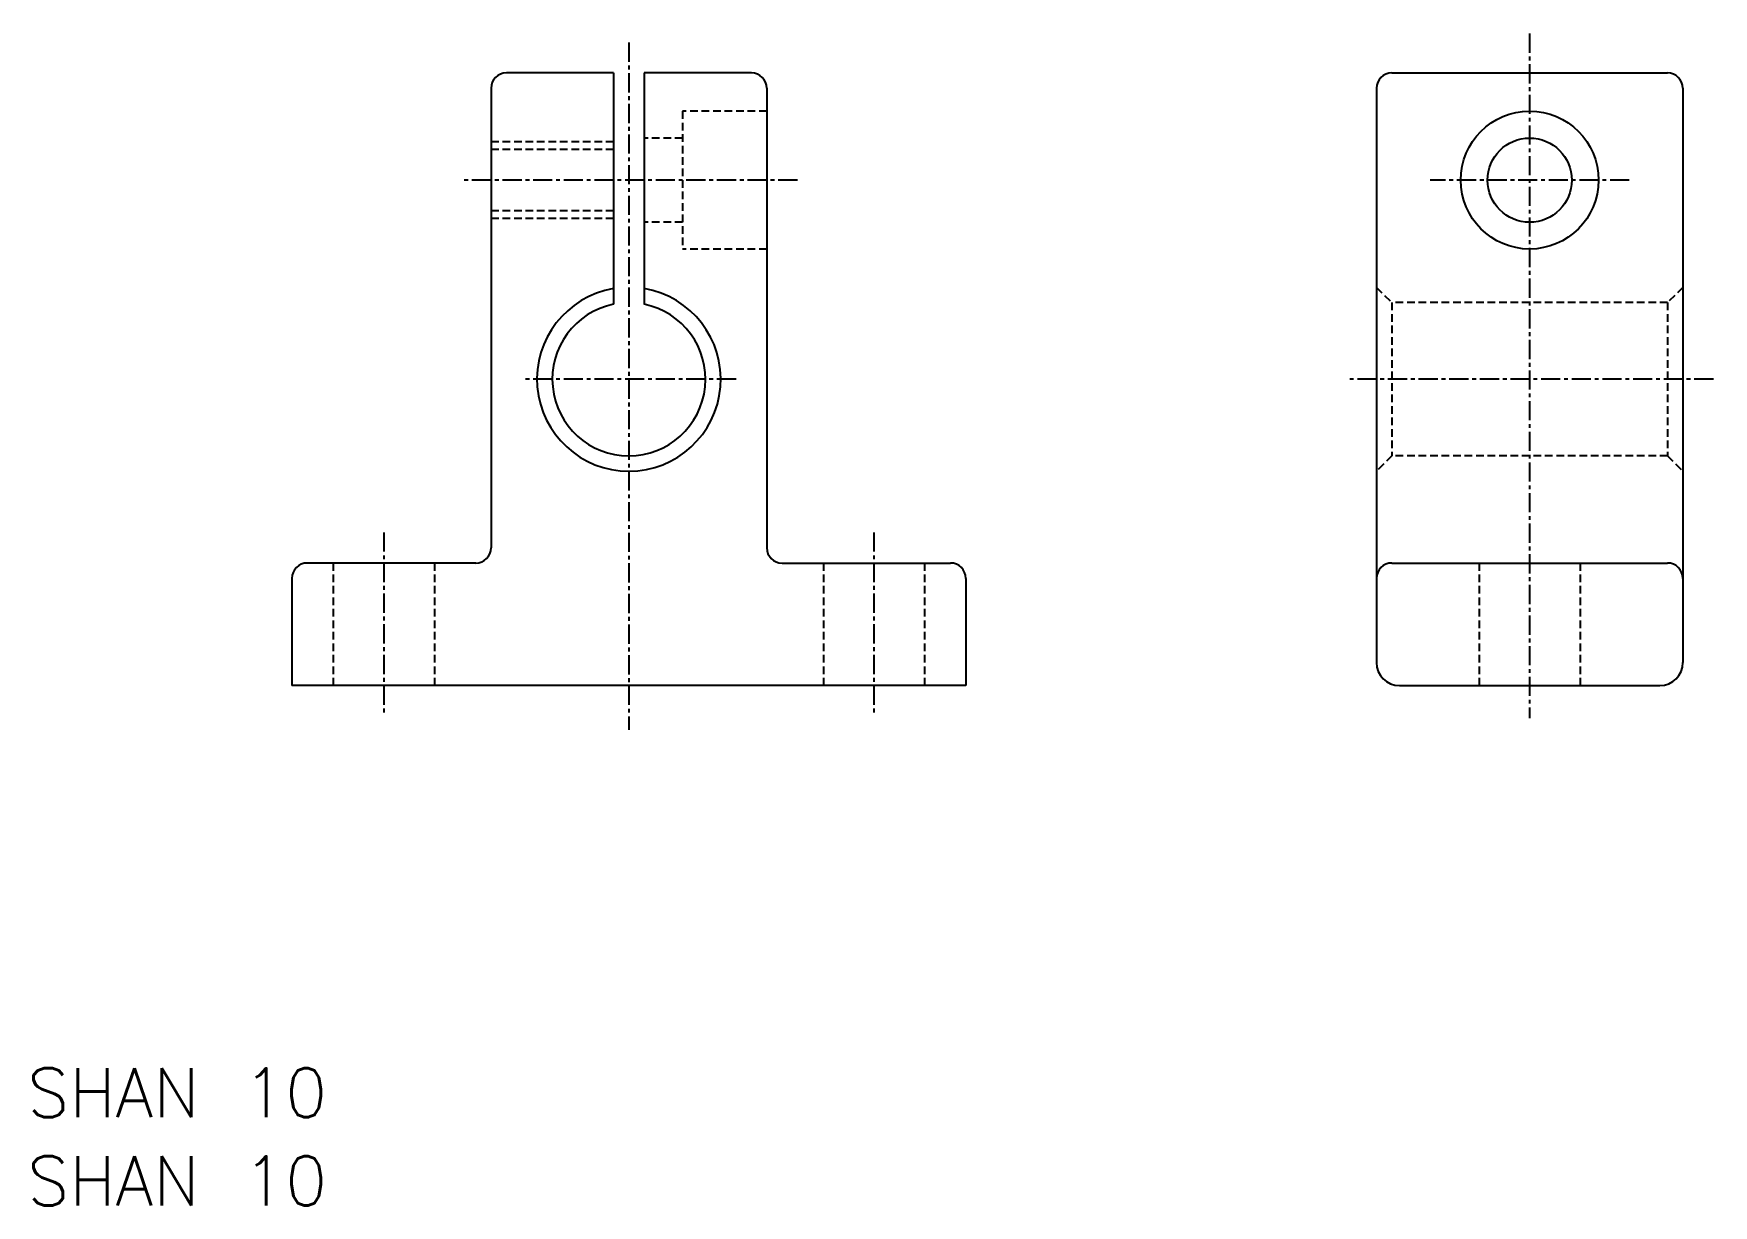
# Model space of a CAD drawing. Extents: x 200 to 310, y 65 to 141.
import ezdxf

# ---------------------------------------------------------------- set-up
doc = ezdxf.new("R2010")
doc.units = 0
doc.linetypes.add('CENTER', pattern=[2, 1.25, -0.25, 0.25, -0.25])
doc.linetypes.add('DASHED', pattern=[0.75, 0.5, -0.25])
doc.layers.get('0').update_dxf_attribs({"linetype": 'CONTINUOUS'})
doc.layers.add('CENTER', color=1, linetype='CENTER')
doc.styles.get("Standard").update_dxf_attribs({"font": 'txt.shx', "bigfont": 'bigfont.shx'})

msp = doc.modelspace()

# ---------------------------------------------------------------- linework, layer by layer
at = {"color": 7, "linetype": 'CONTINUOUS'}
for p, q in [((238.24, 138.47), (231.24, 138.47)), ((238.24, 138.47), (238.24, 123.37)), ((247.24, 138.47), (240.24, 138.47)), ((240.24, 138.47), (240.24, 123.37)), ((289.05, 138.47), (307.05, 138.47)), ((230.24, 137.47), (230.24, 107.47)), ((248.24, 137.47), (248.24, 107.47)), ((288.05, 137.47), (288.05, 99.97)), ((308.05, 137.47), (308.05, 99.97)), ((229.24, 106.47), (218.24, 106.47)), ((249.24, 106.47), (260.24, 106.47)), ((289.05, 106.47), (307.05, 106.47)), ((217.24, 105.47), (217.24, 98.47)), ((261.24, 105.47), (261.24, 98.47)), ((217.24, 102.97), (217.24, 102.97)), ((217.24, 101.47), (217.24, 101.47)), ((261.24, 98.47), (217.24, 98.47)), ((289.55, 98.47), (306.55, 98.47))]:
    msp.add_line(p, q, dxfattribs=at)
at = {"color": 3, "linetype": 'DASHED'}
for p, q in [((248.24, 135.97), (242.74, 135.97)), ((242.74, 135.97), (242.74, 126.97)), ((238.24, 133.97), (230.24, 133.97)), ((242.74, 134.22), (240.24, 134.22)), ((238.24, 133.47), (230.24, 133.47)), ((238.24, 129.47), (230.24, 129.47)), ((238.24, 128.97), (230.24, 128.97)), ((242.74, 128.72), (240.24, 128.72)), ((248.24, 126.97), (242.74, 126.97)), ((288.05, 124.47), (289.05, 123.47)), ((308.05, 124.47), (307.05, 123.47)), ((307.05, 123.47), (289.05, 123.47)), ((289.05, 123.47), (289.05, 113.47)), ((307.05, 123.47), (307.05, 113.47)), ((289.05, 113.47), (288.05, 112.47)), ((307.05, 113.47), (289.05, 113.47)), ((307.05, 113.47), (308.05, 112.47)), ((219.94, 106.47), (219.94, 98.47)), ((226.54, 106.47), (226.54, 98.47)), ((251.94, 106.47), (251.94, 98.47)), ((258.54, 106.47), (258.54, 98.47)), ((294.75, 106.47), (294.75, 98.47)), ((301.35, 106.47), (301.35, 98.47))]:
    msp.add_line(p, q, dxfattribs=at)
at = {"color": 7, "linetype": 'CONTINUOUS'}
for radius in [4.5, 2.75]:
    msp.add_circle((298.05, 131.47), radius, dxfattribs=at)
for centre, radius, start, end in [((231.24, 137.47), 1, 90, 180), ((247.24, 137.47), 1, 360, 90), ((289.05, 137.47), 1, 90, 180), ((307.05, 137.47), 1, 0, 90), ((239.24, 118.47), 6, 99.5941, 80.4059), ((239.24, 118.47), 5, 101.537, 78.463), ((218.24, 105.47), 1, 90, 180), ((229.24, 107.47), 1, 270, 0), ((249.24, 107.47), 1, 180, 270), ((260.24, 105.47), 1, 0, 90), ((289.05, 105.47), 1, 90, 180), ((307.05, 105.47), 1, 0, 90), ((289.55, 99.97), 1.5, 180, 270), ((306.55, 99.97), 1.5, 270, 0)]:
    msp.add_arc(centre, radius, start, end, dxfattribs=at)
at = {"layer": 'CENTER', "color": 1, "linetype": 'CENTER'}
for p, q in [((239.24, 140.45), (239.24, 95.57)), ((298.05, 141.04), (298.05, 96.33)), ((250.24, 131.47), (228.24, 131.47)), ((304.55, 131.47), (291.55, 131.47)), ((246.24, 118.47), (232.24, 118.47)), ((310.05, 118.47), (286.05, 118.47)), ((223.24, 108.47), (223.24, 96.47)), ((255.24, 108.47), (255.24, 96.47))]:
    msp.add_line(p, q, dxfattribs=at)

# ---------------------------------------------------------------- texts
at = {"color": 7, "linetype": 'CONTINUOUS'}
for p in [(199.96, 70.28), (199.96, 64.53)]:
    msp.add_text('SHAN 10', height=3.2, dxfattribs=at).set_placement(p)

doc.saveas('drawing.dxf')
